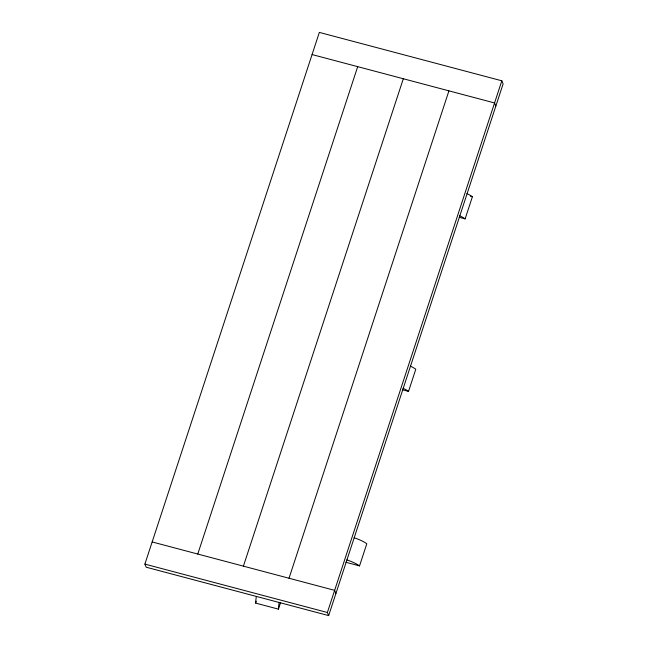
<?xml version="1.0" encoding="UTF-8"?>
<svg xmlns="http://www.w3.org/2000/svg" width="648" height="648" viewBox="0 0 648 648"><rect width="100%" height="100%" fill="white"/><g stroke="black" fill="none" stroke-linecap="round" stroke-linejoin="round"><path stroke-width="0.97" d="M144.885 564.1L319.343 32.4L501.827 80.797L503.115 83.9L328.658 615.6L146.173 567.202L144.885 564.1L327.37 612.498L328.658 615.6M197.77 554.048L357.696 66.655M243.397 566.15L403.315 78.756M280.625 602.502L278.446 609.144L255.636 603.094L256.26 601.198M289.016 578.243L448.934 90.858M327.37 612.498L501.827 80.797M402.667 389.829L408.532 391.384L415.797 369.23A17.998 4.666 18.2 0 0 410.322 366.088M459.27 217.331L465.134 218.886L472.4 196.733A17.998 4.666 18.2 0 0 466.916 193.59M345.854 562.27L359.535 565.898L366.809 543.745A17.998 4.666 18.2 0 0 354.148 537.751M312.077 54.553L494.562 102.951L495.85 106.053M470.448 196.214L472.4 196.733M152.15 541.947L334.635 590.344L335.923 593.447M459.651 215.744A17.998 4.666 18.2 0 1 465.134 218.886M403.048 388.241A17.998 4.666 18.2 0 1 408.532 391.384M278.446 609.144A17.998 3.791 -75.1 0 1 279.15 602.689M255.636 603.094A17.998 3.791 -75.1 0 1 256.341 596.638M346.874 559.904A17.998 4.666 18.2 0 1 359.535 565.898"/></g></svg>
